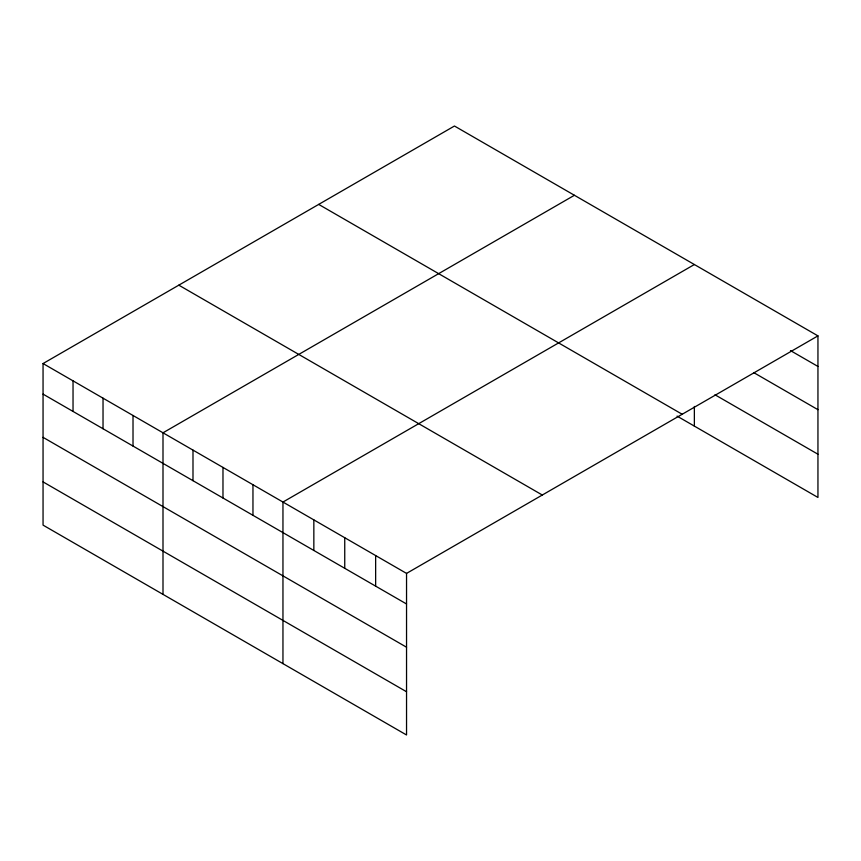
<?xml version="1.0" encoding="UTF-8"?>
<svg xmlns="http://www.w3.org/2000/svg" width="861" height="861" viewBox="0 0 861 861"><rect width="100%" height="100%" fill="white"/><g stroke="black" fill="none" stroke-linecap="round" stroke-linejoin="round"><path stroke-width="1.29" d="M677.058 416.111L817.95 497.454L817.95 335.876L454.457 126.018L43.05 363.546L43.05 525.124L406.543 734.982L406.543 573.404L43.05 363.546M574.416 195.275L162.998 432.803L162.998 594.37M694.364 264.531L282.957 502.049L282.957 663.627M406.543 573.404L817.95 335.876M790.484 350.599L817.95 366.452M753.87 372.684L817.95 409.685M714.964 394.768L817.95 454.221M318.699 204.401L682.181 414.259M178.819 285.163L542.301 495.021M43.05 394.123L406.543 603.981M43.05 437.345L406.543 647.214M43.05 481.891L406.543 691.749M694.364 406.457L694.364 426.098M375.644 555.571L375.644 586.137M344.744 537.727L344.744 568.303M313.845 519.893L313.845 550.459M252.962 484.743L252.962 515.308M222.977 467.426L222.977 498.002M192.993 450.109L192.993 480.686M133.014 415.486L133.014 446.063M103.029 398.169L103.029 428.746M73.034 380.863L73.034 411.429"/></g></svg>
